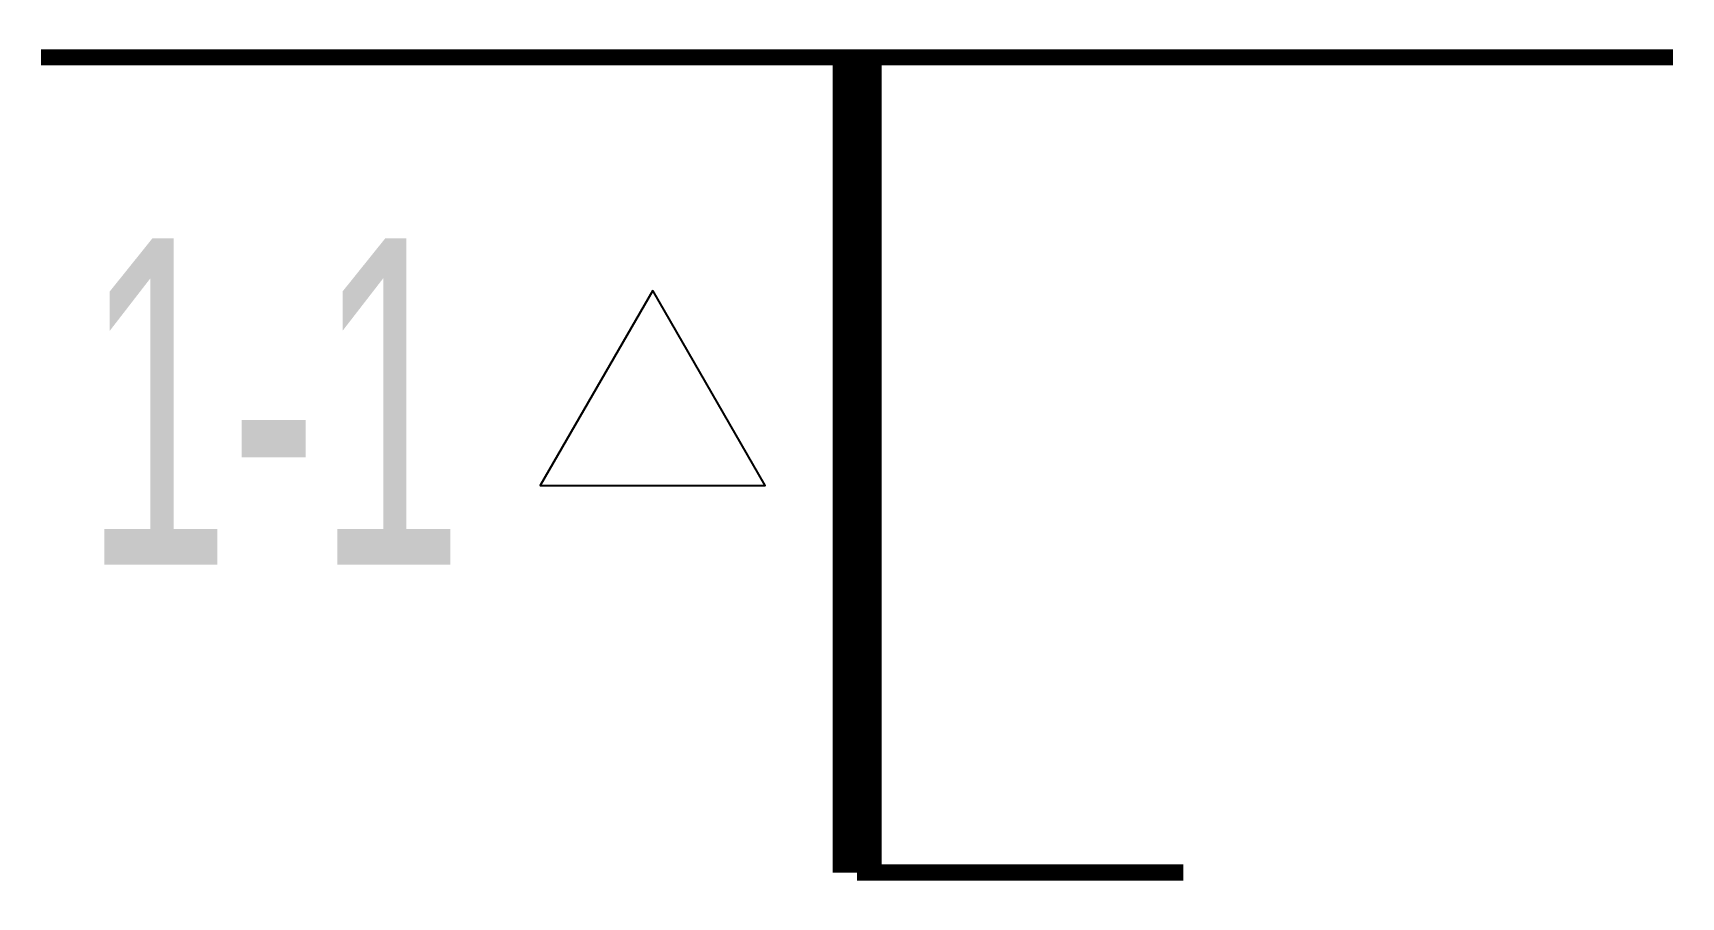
# Model space of a CAD drawing. Extents: x 2.7 to 12.8, y 0.9 to 6.2.
import ezdxf

# ---------------------------------------------------------------- set-up
doc = ezdxf.new("R2010")
doc.units = 0
doc.header["$MEASUREMENT"] = 0
doc.layers.get('0').update_dxf_attribs({"linetype": 'CONTINUOUS'})
doc.styles.add('LZ_FONTS_FS', font='hxm.ttf', dxfattribs={"width": 0.7})

msp = doc.modelspace()

# ---------------------------------------------------------------- linework, layer by layer
msp.add_lwpolyline([(7.74, 6.017, 0.3, 0.3, 0), (7.74, 1.017, 0.1, 0.1, 0), (7.74, 1.017, 0.1, 0.1, 0)], format="xyseb")
at = {"const_width": 0.1}
for points in [[(2.74, 6.017), (12.74, 6.017)], [(7.74, 1.017), (9.74, 1.017)]]:
    msp.add_lwpolyline(points, dxfattribs=at)
msp.add_lwpolyline([(6.488, 4.587), (5.799, 3.392), (7.178, 3.392)], close=True)

# ---------------------------------------------------------------- texts
at = {"style": 'LZ_FONTS_FS', "width": 0.6}
msp.add_text('1-1', height=2, dxfattribs=at).set_placement((3.006, 2.906))

doc.saveas('drawing.dxf')
